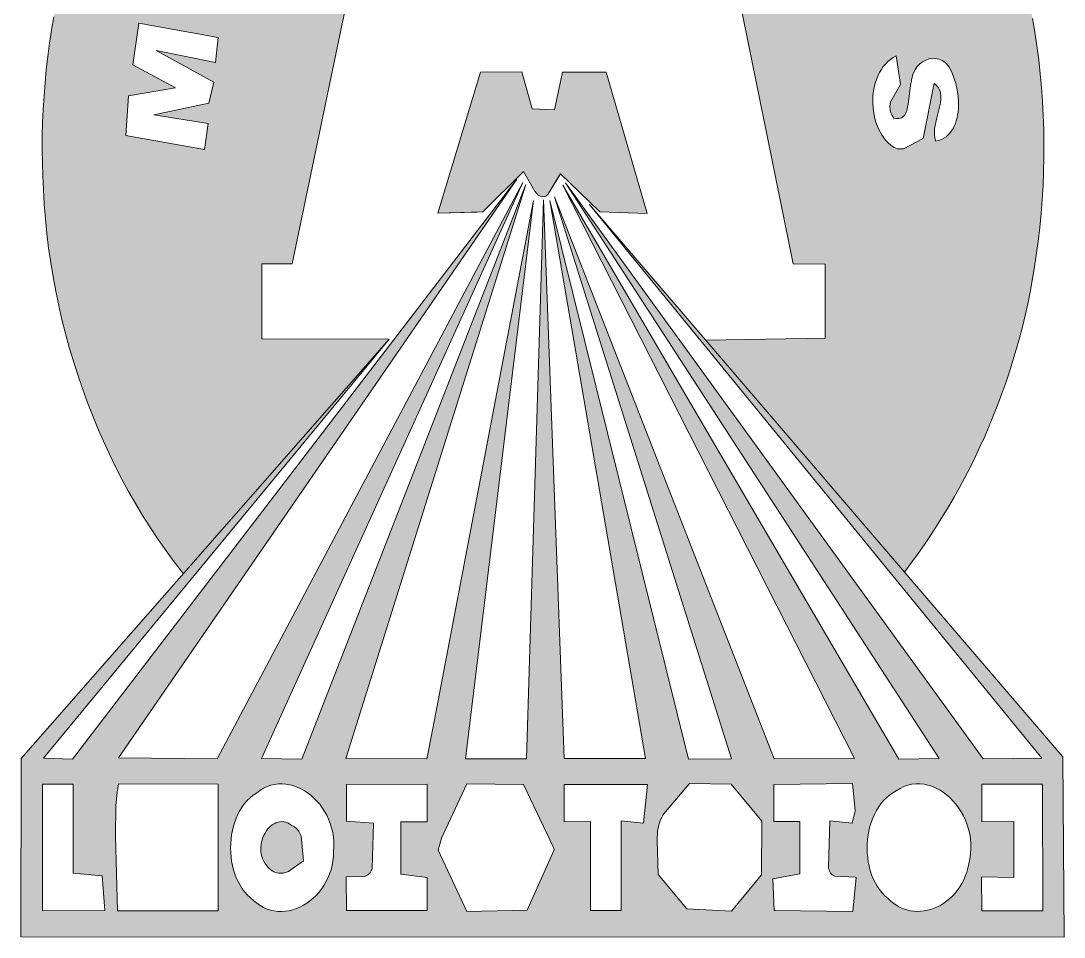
# Model space of a CAD drawing. Header units: millimetres. Extents: x 96 to 23960, y 200 to 17000.
# Drawn here: x 22201.4 to 22437.2, y 7910.6 to 8117.8 of the extents above; entities that cross this region are included whole.
import ezdxf

# ---------------------------------------------------------------- set-up
doc = ezdxf.new("R2010")
doc.units = ezdxf.units.MM
doc.linetypes.add('XKITLINE00', pattern=[0])
doc.layers.add('OtherObjectType', color=1, linetype='Continuous', lineweight=0)

# ---------------------------------------------------------------- blocks, each defined once
blk = doc.blocks.new('*A7')
at = {"layer": 'OtherObjectType'}
for color, points in [(1, [(22398.76, 8089.14), (22399.54, 8088.86), (22400.86, 8088.83), (22429.48, 8056.39), (22428.95, 8053.77), (22428.37, 8051.17), (22427.75, 8048.59), (22427.08, 8046.03), (22426.37, 8043.48), (22425.62, 8040.95), (22424.83, 8038.44), (22424, 8035.95), (22423.12, 8033.47), (22422.21, 8031.03), (22421.26, 8028.6), (22420.27, 8026.19), (22419.24, 8023.81), (22418.17, 8021.45), (22417.07, 8019.12), (22415.93, 8016.81), (22414.75, 8014.53), (22413.54, 8012.28), (22412.3, 8010.05), (22411.02, 8007.85), (22409.72, 8005.68), (22408.37, 8003.54), (22407, 8001.43), (22405.6, 7999.35), (22404.16, 7997.3), (22402.7, 7995.29), (22401.08, 7993.14), (22356.18, 8045.55), (22383.16, 8045.98), (22383.17, 8062.73), (22375.97, 8062.86), (22361.9, 8132.1), (22329.2, 8132.18), (22319.34, 8119.49), (22310.01, 8132.04), (22277.13, 8132.15), (22262.67, 8062.83), (22255.81, 8062.81), (22255.83, 8045.9), (22284.62, 8045.82), (22238.09, 7992.76), (22235.82, 7995.72), (22234.02, 7998.2), (22232.26, 8000.74), (22230.54, 8003.32), (22228.89, 8005.95), (22227.28, 8008.63), (22225.72, 8011.36), (22224.22, 8014.13), (22222.77, 8016.95), (22221.38, 8019.8), (22220.04, 8022.69), (22218.76, 8025.62), (22217.53, 8028.59), (22216.37, 8031.59), (22215.26, 8034.63), (22214.22, 8037.69), (22213.23, 8040.79), (22212.31, 8043.91), (22211.45, 8047.06), (22210.65, 8050.23), (22209.92, 8053.43), (22209.25, 8056.64), (22208.64, 8059.88), (22208.11, 8063.13), (22207.64, 8066.4), (22207.24, 8069.69), (22206.91, 8072.98), (22206.65, 8076.29), (22206.46, 8079.61), (22206.31, 8082.63), (22206.23, 8085.65), (22206.19, 8088.67), (22206.21, 8091.69), (22206.29, 8094.71), (22206.41, 8097.72), (22206.6, 8100.74), (22206.83, 8103.74), (22207.12, 8106.74), (22207.47, 8109.74), (22207.86, 8112.72), (22208.31, 8115.69), (22208.81, 8118.65), (22209.37, 8121.59), (22209.97, 8124.52), (22210.63, 8127.43), (22211.35, 8130.32), (22212.11, 8133.19), (22212.92, 8136.04), (22213.79, 8138.87), (22214.71, 8141.67), (22215.68, 8144.45), (22216.7, 8147.2), (22217.77, 8149.93), (22218.89, 8152.62), (22220.06, 8155.28), (22221.29, 8157.91), (22222.56, 8160.5), (22223.88, 8163.06), (22225.49, 8166.05), (22227.16, 8168.99), (22228.89, 8171.87), (22230.68, 8174.69), (22232.54, 8177.46), (22234.45, 8180.16), (22236.42, 8182.81), (22238.44, 8185.39), (22240.52, 8187.9), (22242.65, 8190.35), (22244.83, 8192.74), (22247.06, 8195.05), (22249.34, 8197.3), (22251.66, 8199.47), (22254.03, 8201.57), (22256.44, 8203.6), (22258.9, 8205.55), (22261.39, 8207.42), (22263.92, 8209.22), (22266.49, 8210.93), (22269.09, 8212.57), (22271.73, 8214.12), (22274.4, 8215.58), (22277.1, 8216.96), (22279.83, 8218.25), (22282.59, 8219.46), (22285.37, 8220.57), (22288.18, 8221.59), (22291.02, 8222.52), (22293.48, 8223.25), (22295.95, 8223.91), (22298.44, 8224.5), (22300.94, 8225.03), (22303.45, 8225.49), (22305.96, 8225.88), (22308.49, 8226.21), (22311.02, 8226.47), (22313.55, 8226.66), (22316.08, 8226.79), (22318.62, 8226.84), (22321.16, 8226.83), (22323.69, 8226.75), (22326.23, 8226.61), (22328.76, 8226.39), (22331.29, 8226.11), (22333.81, 8225.76), (22336.32, 8225.34), (22338.82, 8224.85), (22341.32, 8224.3), (22343.8, 8223.67), (22346.27, 8222.98), (22348.73, 8222.22), (22351.17, 8221.39), (22353.6, 8220.49), (22356.01, 8219.53), (22358.4, 8218.49), (22360.77, 8217.38), (22363.12, 8216.21), (22365.66, 8214.88), (22368.17, 8213.47), (22370.64, 8211.99), (22373.09, 8210.43), (22375.51, 8208.8), (22377.89, 8207.09), (22380.23, 8205.32), (22382.54, 8203.48), (22384.81, 8201.56), (22387.04, 8199.58), (22389.24, 8197.54), (22391.39, 8195.43), (22393.5, 8193.26), (22395.56, 8191.03), (22397.58, 8188.73), (22399.56, 8186.38), (22401.49, 8183.97), (22403.36, 8181.51), (22405.19, 8178.99), (22406.97, 8176.42), (22408.7, 8173.79), (22410.37, 8171.11), (22411.99, 8168.39), (22413.55, 8165.61), (22415.06, 8162.79), (22416.5, 8159.93), (22417.89, 8157.02), (22419.22, 8154.06), (22420.48, 8151.07), (22421.64, 8148.23), (22422.74, 8145.35), (22423.79, 8142.45), (22424.77, 8139.52), (22425.7, 8136.56), (22426.57, 8133.57), (22427.39, 8130.56), (22428.14, 8127.53), (22428.84, 8124.48), (22429.47, 8121.41), (22430.05, 8118.32), (22430.57, 8115.21), (22431.04, 8112.09), (22431.44, 8108.96), (22431.78, 8105.82), (22432.07, 8102.67), (22432.3, 8099.51), (22432.47, 8096.35), (22432.58, 8093.18), (22432.63, 8090.01), (22432.62, 8086.84), (22432.55, 8083.67), (22432.42, 8080.51), (22432.24, 8077.34), (22431.99, 8074.19), (22431.69, 8071.04), (22431.32, 8067.9), (22430.9, 8064.78), (22430.41, 8061.66), (22429.97, 8059.02), (22429.48, 8056.39), (22242.9, 8088.65), (22243.72, 8094.53), (22231.4, 8096.5), (22243.88, 8099.14), (22244.96, 8103.9), (22231.96, 8111.06), (22245.35, 8108.36), (22245.95, 8114.04), (22228.01, 8117.22), (22226.68, 8107.85), (22236.31, 8102.61), (22225.7, 8100.83), (22225.11, 8091.81), (22242.9, 8088.65), (22429.48, 8056.39), (22253.66, 8134.13), (22236.9, 8144.31), (22234.87, 8138), (22251.08, 8128.19), (22253.66, 8134.13), (22429.48, 8056.39), (22273.06, 8162.34), (22273.39, 8163.04), (22261, 8178.81), (22257.03, 8174.57), (22263.17, 8166.07), (22251.99, 8168.51), (22248.06, 8164.13), (22260.58, 8147.97), (22264.65, 8152.03), (22258.32, 8160.51), (22258.86, 8160.5), (22259.96, 8160.4), (22265.75, 8159.21), (22267.45, 8159.04), (22268.78, 8159.09), (22269.85, 8159.35), (22270.82, 8159.79), (22271.71, 8160.47), (22272.52, 8161.41), (22273.06, 8162.34), (22429.48, 8056.39), (22302.41, 8179.45), (22301.79, 8183.87), (22296.7, 8200.1), (22291.55, 8198.72), (22290.74, 8198.06), (22290.26, 8197.38), (22290.02, 8196.82), (22290.74, 8183.81), (22284.72, 8194.92), (22277.59, 8192.45), (22283.61, 8171.09), (22288.01, 8172.98), (22283.72, 8187.8), (22292.04, 8173.92), (22295.32, 8176.45), (22294.25, 8193.2), (22299.37, 8177.2), (22302.41, 8179.45), (22429.48, 8056.39), (22331.38, 8180.87), (22331.43, 8181.81), (22331.38, 8182.62), (22331.25, 8183.3), (22330.94, 8184.14), (22330.26, 8184.88), (22329.36, 8185.3), (22328.24, 8185.5), (22325, 8185.43), (22323.85, 8185.44), (22323.31, 8185.5), (22322.8, 8185.6), (22322.33, 8185.76), (22321.91, 8185.99), (22321.54, 8186.29), (22321.23, 8186.67), (22321, 8187.15), (22320.83, 8187.74), (22320.75, 8188.44), (22320.76, 8189.27), (22320.86, 8190.24), (22329.95, 8189.92), (22330.29, 8194.31), (22321.13, 8195.59), (22321.17, 8196.09), (22321.25, 8196.54), (22321.36, 8196.93), (22321.5, 8197.27), (22321.68, 8197.56), (22322.12, 8198.03), (22322.66, 8198.34), (22323.28, 8198.52), (22323.96, 8198.6), (22327.77, 8198.24), (22329.14, 8198.18), (22329.73, 8198.26), (22330.13, 8198.23), (22330.7, 8198.37), (22331.11, 8199.36), (22331.51, 8202.84), (22316.26, 8203.48), (22315.25, 8181.22), (22331.38, 8180.87), (22429.48, 8056.39), (22352.24, 8173.14), (22357.27, 8187.83), (22362, 8184.97), (22364.37, 8189.83), (22347.83, 8198.14), (22347.13, 8192.84), (22351.7, 8190.9), (22346.43, 8174.52), (22352.24, 8173.14), (22429.48, 8056.39), (22378.62, 8147.9), (22386.06, 8169.56), (22383.14, 8173.16), (22382.15, 8174), (22381.27, 8174.31), (22380.41, 8174.08), (22365.26, 8165.08), (22364.91, 8164.1), (22365.17, 8163.04), (22367.53, 8159.76), (22370.74, 8160.36), (22371.3, 8160.22), (22371.81, 8160.03), (22372.26, 8159.78), (22372.66, 8159.49), (22373, 8159.14), (22373.31, 8158.76), (22373.57, 8158.34), (22373.8, 8157.89), (22374, 8157.41), (22374.33, 8156.38), (22375.34, 8151.89), (22375.78, 8150.61), (22376.3, 8149.64), (22376.96, 8148.85), (22377.81, 8148.22), (22378.62, 8147.9), (22377.62, 8160.82), (22374.65, 8162.86), (22380.43, 8167.55), (22377.62, 8160.82), (22378.62, 8147.9), (22429.48, 8056.39), (22390.6, 8121.14), (22394.56, 8122.69), (22391.2, 8133.21), (22403.09, 8140.21), (22401.33, 8146.3), (22384.31, 8136.19), (22390.6, 8121.14), (22429.48, 8056.39), (22400.86, 8088.83), (22405.34, 8091.19), (22407.84, 8103.67), (22408.22, 8103.32), (22408.53, 8102.96), (22408.79, 8102.59), (22408.99, 8102.2), (22409.14, 8101.8), (22409.25, 8101.39), (22409.31, 8100.97), (22409.33, 8100.1), (22409.24, 8099.19), (22408.41, 8095.85), (22407.91, 8093.39), (22407.85, 8092.21), (22407.98, 8091.22), (22408.2, 8090.53), (22408.85, 8090.7), (22409.45, 8090.94), (22410.27, 8091.37), (22411.18, 8092.15), (22411.92, 8093.12), (22412.5, 8094.23), (22412.91, 8095.47), (22413.18, 8096.8), (22413.28, 8097.85), (22413.31, 8099.28), (22413.21, 8100.73), (22413, 8102.17), (22412.68, 8103.57), (22412.27, 8104.91), (22411.77, 8106.16), (22411.11, 8107.45), (22410.47, 8108.19), (22409.8, 8108.71), (22409.05, 8109.09), (22408.15, 8109.28), (22407.39, 8109.3), (22406.64, 8109.17), (22405.9, 8108.91), (22405.2, 8108.53), (22404.56, 8108.02), (22403.98, 8107.41), (22403.48, 8106.69), (22403, 8105.71), (22402.74, 8104.74), (22402.66, 8104), (22402.56, 8103.67), (22401.96, 8098.94), (22401.65, 8097.5), (22401.4, 8096.89), (22401.08, 8096.38), (22400.66, 8096), (22400.14, 8095.76), (22399.49, 8095.68), (22399.11, 8095.7), (22398.7, 8095.78), (22398.32, 8096.37), (22398.05, 8096.95), (22397.87, 8097.53), (22397.78, 8098.37), (22397.93, 8099.45), (22400.22, 8103.41), (22399.2, 8109.88), (22398.53, 8109.49), (22397.91, 8109.04), (22397.33, 8108.55), (22396.8, 8108), (22396.32, 8107.41), (22395.88, 8106.77), (22395.48, 8106.1), (22395.13, 8105.39), (22394.83, 8104.65), (22394.57, 8103.89), (22394.36, 8103.1), (22394.19, 8102.3), (22394.06, 8101.48), (22393.98, 8100.65), (22393.94, 8099.81), (22393.95, 8098.98), (22394, 8098.14), (22394.09, 8097.31), (22394.23, 8096.49), (22394.41, 8095.68), (22394.64, 8094.89), (22394.91, 8094.12), (22395.22, 8093.37), (22395.57, 8092.65), (22395.97, 8091.97), (22396.41, 8091.32), (22396.89, 8090.72), (22397.41, 8090.16), (22397.98, 8089.64)]), (1, [(22316.95, 8097.85), (22322, 8097.63), (22323.77, 8106.13), (22333.64, 8106.19), (22342.9, 8074.18), (22332.22, 8074.59), (22323.32, 8083.18), (22320.51, 8078.49), (22320.26, 8078.3), (22319.77, 8078.07), (22319.32, 8077.98), (22318.9, 8078.04), (22318.32, 8078.35), (22317.46, 8079.32), (22315.01, 8083.73), (22305.82, 8074.56), (22295.63, 8074.3), (22305.23, 8106.14), (22314.62, 8106.25)]), (7, [(22411.34, 7942.12), (22410.59, 7942.78), (22409.81, 7943.37), (22436.9, 7951.34), (22437.19, 7910.58), (22201.36, 7910.63), (22201.4, 7950.94), (22284.62, 8045.82), (22206.45, 7951.05), (22213.01, 7950.79), (22313.47, 8081.98), (22223.46, 7951.11), (22245.71, 7950.88), (22314.81, 8081.18), (22255.76, 7950.94), (22264.86, 7950.8), (22315.54, 8080.75), (22274.84, 7950.95), (22293.11, 7950.92), (22294.49, 7957.79), (22317.24, 8077.12), (22301.89, 7950.89), (22315.65, 7950.89), (22319.5, 8077.29), (22324.14, 7950.98), (22342.57, 7950.97), (22320.97, 8077.12), (22352.27, 7950.84), (22362.02, 7950.9), (22322.01, 8077.96), (22371.66, 7950.93), (22389.83, 7950.98), (22323.84, 8080.62), (22399.86, 7950.82), (22408.92, 7950.97), (22324.48, 8081.14), (22418.92, 7950.88), (22432.15, 7951.04), (22329.79, 8076.34), (22436.9, 7951.34), (22219.73, 7924.45), (22213.18, 7925.03), (22213.21, 7945.19), (22206.29, 7945.19), (22206.29, 7916.49), (22220.35, 7916.57), (22219.73, 7924.45), (22436.9, 7951.34), (22246, 7945.14), (22223.41, 7945.25), (22223.12, 7943.28), (22222.84, 7940.32), (22222.77, 7933.39), (22223.23, 7916.51), (22246, 7916.56), (22246, 7945.14), (22436.9, 7951.34), (22272.1, 7932.15), (22272.01, 7933.22), (22271.85, 7934.26), (22271.61, 7935.28), (22271.31, 7936.27), (22270.94, 7937.22), (22270.51, 7938.13), (22270.03, 7939), (22269.49, 7939.83), (22268.91, 7940.61), (22268.28, 7941.35), (22267.61, 7942.03), (22266.91, 7942.65), (22266.17, 7943.21), (22265.41, 7943.72), (22264.62, 7944.15), (22263.8, 7944.52), (22262.98, 7944.82), (22262.13, 7945.04), (22261.28, 7945.18), (22260.43, 7945.25), (22259.57, 7945.23), (22258.72, 7945.12), (22257.87, 7944.92), (22257.03, 7944.63), (22256.21, 7944.24), (22255.4, 7943.75), (22254.62, 7943.16), (22253.87, 7942.66), (22253.17, 7942.08), (22252.52, 7941.45), (22251.93, 7940.76), (22251.38, 7940.01), (22250.89, 7939.22), (22250.44, 7938.39), (22250.05, 7937.51), (22249.71, 7936.61), (22249.43, 7935.67), (22249.19, 7934.72), (22249, 7933.74), (22248.87, 7932.75), (22248.79, 7931.75), (22248.76, 7930.75), (22248.79, 7929.75), (22248.87, 7928.75), (22249, 7927.76), (22249.18, 7926.78), (22249.42, 7925.83), (22249.71, 7924.9), (22250.05, 7924), (22250.45, 7923.13), (22250.9, 7922.3), (22251.4, 7921.52), (22251.96, 7920.78), (22252.57, 7920.09), (22253.24, 7919.46), (22253.96, 7918.9), (22254.68, 7918.27), (22255.44, 7917.73), (22256.21, 7917.29), (22257.01, 7916.93), (22257.82, 7916.67), (22258.64, 7916.49), (22259.48, 7916.39), (22260.31, 7916.37), (22261.15, 7916.42), (22261.99, 7916.56), (22262.81, 7916.76), (22263.63, 7917.03), (22264.43, 7917.37), (22265.22, 7917.78), (22265.98, 7918.25), (22266.71, 7918.78), (22267.41, 7919.36), (22268.08, 7920), (22268.71, 7920.7), (22269.3, 7921.44), (22269.84, 7922.23), (22270.33, 7923.06), (22270.77, 7923.94), (22271.15, 7924.86), (22271.47, 7925.81), (22271.72, 7926.8), (22271.9, 7927.82), (22272.01, 7928.87), (22272.04, 7929.95), (22272.12, 7931.06), (22272.1, 7932.15), (22265.23, 7927.82), (22261.84, 7925.43), (22260.62, 7925.06), (22259.71, 7925.02), (22259.12, 7925.12), (22258.53, 7925.35), (22257.96, 7925.71), (22257.41, 7926.21), (22257.15, 7926.51), (22256.53, 7927.32), (22256.24, 7927.8), (22256, 7928.31), (22255.82, 7928.83), (22255.69, 7929.36), (22255.61, 7929.91), (22255.58, 7930.45), (22255.6, 7931), (22255.66, 7931.55), (22255.77, 7932.09), (22255.91, 7932.61), (22256.09, 7933.13), (22256.3, 7933.62), (22256.55, 7934.09), (22256.83, 7934.54), (22257.14, 7934.96), (22257.47, 7935.34), (22257.82, 7935.68), (22258.2, 7935.98), (22258.6, 7936.23), (22259.01, 7936.44), (22259.44, 7936.59), (22259.88, 7936.68), (22260.33, 7936.71), (22260.79, 7936.68), (22261.25, 7936.58), (22261.72, 7936.4), (22262.19, 7936.14), (22262.65, 7935.81), (22263.21, 7935.52), (22263.67, 7935.17), (22264.21, 7934.53), (22264.69, 7933.5), (22265.23, 7927.82), (22272.1, 7932.15), (22436.9, 7951.34), (22293.17, 7945.14), (22274.95, 7945.12), (22274.97, 7936.8), (22281.06, 7936.37), (22280.79, 7926.12), (22280.58, 7925.57), (22280.31, 7925.13), (22279.82, 7924.66), (22279.02, 7924.32), (22274.91, 7924.18), (22274.95, 7916.6), (22293.18, 7916.58), (22293.2, 7924.09), (22287.25, 7924.84), (22287.28, 7936.68), (22293.17, 7936.68), (22293.17, 7945.14), (22436.9, 7951.34), (22321.88, 7930.33), (22321.73, 7930.88), (22314.99, 7945.13), (22302.21, 7945.25), (22296.42, 7932.97), (22295.7, 7930.21), (22302.19, 7916.4), (22315.84, 7916.66), (22321.88, 7930.33), (22436.9, 7951.34), (22343.04, 7945.07), (22324.19, 7945.11), (22324.21, 7936.68), (22330.13, 7936.7), (22330.09, 7916.59), (22337.04, 7916.63), (22337.06, 7936.86), (22342.08, 7936.37), (22343.04, 7945.07), (22436.9, 7951.34), (22368.85, 7936.78), (22361.93, 7945.19), (22352.47, 7945.29), (22347.1, 7938.92), (22346.78, 7938.54), (22346.5, 7938.14), (22346.25, 7937.73), (22345.84, 7936.87), (22345.54, 7935.95), (22345.27, 7934.51), (22345.16, 7932.47), (22345.39, 7924.71), (22351.91, 7916.99), (22362, 7916.46), (22368.8, 7924.64), (22368.85, 7936.78), (22436.9, 7951.34), (22389.93, 7939.14), (22389.34, 7945.29), (22371.55, 7945.11), (22371.54, 7936.7), (22377.48, 7936.69), (22377.48, 7924.87), (22371.34, 7923.79), (22371.61, 7916.59), (22389.43, 7916.39), (22390.2, 7924.1), (22389.99, 7924.16), (22388.52, 7924.25), (22385.35, 7924.37), (22384.73, 7924.7), (22384.4, 7925.05), (22384.14, 7925.51), (22384.04, 7925.8), (22383.91, 7926.47), (22384.23, 7936.85), (22389.24, 7936.38), (22389.93, 7939.14), (22436.9, 7951.34), (22418.57, 7945.15), (22418.57, 7936.66), (22425.84, 7936.71), (22425.82, 7924.1), (22418.48, 7924.25), (22418.59, 7916.56), (22432.34, 7916.53), (22432.31, 7945.18), (22418.57, 7945.15), (22436.9, 7951.34), (22409.81, 7943.37), (22408.99, 7943.89), (22408.15, 7944.34), (22407.29, 7944.7), (22406.41, 7944.98), (22405.52, 7945.17), (22404.62, 7945.27), (22403.71, 7945.27), (22402.8, 7945.16), (22401.89, 7944.96), (22400.99, 7944.64), (22400.1, 7944.2), (22399.23, 7943.65), (22398.44, 7943.21), (22397.71, 7942.69), (22397.02, 7942.1), (22396.38, 7941.46), (22395.79, 7940.75), (22395.25, 7939.99), (22394.76, 7939.19), (22394.32, 7938.34), (22393.93, 7937.45), (22393.59, 7936.53), (22393.3, 7935.59), (22393.07, 7934.61), (22392.89, 7933.62), (22392.76, 7932.62), (22392.68, 7931.61), (22392.66, 7930.59), (22392.69, 7929.58), (22392.78, 7928.57), (22392.92, 7927.58), (22393.11, 7926.6), (22393.36, 7925.64), (22393.67, 7924.7), (22394.03, 7923.8), (22394.44, 7922.94), (22394.92, 7922.11), (22395.45, 7921.33), (22396.04, 7920.6), (22396.68, 7919.93), (22397.39, 7919.31), (22398.04, 7918.69), (22398.71, 7918.15), (22399.42, 7917.69), (22400.14, 7917.3), (22400.88, 7916.98), (22401.64, 7916.73), (22402.4, 7916.55), (22403.18, 7916.44), (22403.96, 7916.4), (22404.74, 7916.42), (22405.52, 7916.51), (22406.3, 7916.66), (22407.07, 7916.86), (22407.83, 7917.13), (22408.57, 7917.46), (22409.29, 7917.84), (22410, 7918.27), (22410.68, 7918.76), (22411.33, 7919.3), (22411.95, 7919.88), (22412.54, 7920.52), (22413.09, 7921.2), (22413.6, 7921.93), (22414.06, 7922.7), (22414.48, 7923.51), (22414.85, 7924.36), (22415.17, 7925.26), (22415.43, 7926.19), (22415.62, 7927.15), (22415.89, 7928.29), (22416.06, 7929.44), (22416.13, 7930.57), (22416.12, 7931.7), (22416.02, 7932.81), (22415.84, 7933.9), (22415.59, 7934.96), (22415.27, 7936), (22414.87, 7937.01), (22414.42, 7937.98), (22413.9, 7938.91), (22413.34, 7939.79), (22412.71, 7940.62), (22412.05, 7941.4)])]:
    blk.add_hatch(color=color, dxfattribs=at).paths.add_polyline_path(points, flags=17)
at = {"layer": 'OtherObjectType', "color": 7, "linetype": 'XKITLINE00', "lineweight": 0}
for p, q in [((22277.13, 8132.15), (22262.67, 8062.83)), ((22262.67, 8062.83), (22277.13, 8132.15)), ((22375.97, 8062.86), (22361.9, 8132.1)), ((22361.9, 8132.1), (22375.97, 8062.86)), ((22208.81, 8118.65), (22208.31, 8115.69)), ((22226.68, 8107.85), (22228.01, 8117.22)), ((22228.01, 8117.22), (22245.95, 8114.04)), ((22430.57, 8115.21), (22430.05, 8118.32)), ((22208.31, 8115.69), (22207.86, 8112.72)), ((22431.04, 8112.09), (22430.57, 8115.21)), ((22207.86, 8112.72), (22207.47, 8109.74)), ((22245.95, 8114.04), (22245.35, 8108.36)), ((22245.35, 8108.36), (22231.96, 8111.06)), ((22231.96, 8111.06), (22244.96, 8103.9)), ((22431.44, 8108.96), (22431.04, 8112.09)), ((22207.47, 8109.74), (22207.12, 8106.74)), ((22236.31, 8102.61), (22226.68, 8107.85)), ((22396.32, 8107.41), (22396.8, 8108)), ((22396.8, 8108), (22397.33, 8108.55)), ((22397.33, 8108.55), (22397.91, 8109.04)), ((22397.91, 8109.04), (22398.53, 8109.49)), ((22398.53, 8109.49), (22399.2, 8109.88)), ((22399.2, 8109.88), (22400.22, 8103.41)), ((22403.98, 8107.41), (22404.56, 8108.02)), ((22404.56, 8108.02), (22405.2, 8108.53)), ((22405.2, 8108.53), (22405.9, 8108.91)), ((22405.9, 8108.91), (22406.64, 8109.17)), ((22406.64, 8109.17), (22407.39, 8109.3)), ((22407.39, 8109.3), (22408.15, 8109.28)), ((22408.15, 8109.28), (22408.9, 8109.12)), ((22408.9, 8109.12), (22409.26, 8108.98)), ((22409.26, 8108.98), (22409.62, 8108.8)), ((22409.62, 8108.8), (22409.96, 8108.58)), ((22409.96, 8108.58), (22410.3, 8108.32)), ((22410.3, 8108.32), (22410.61, 8108.02)), ((22410.61, 8108.02), (22410.91, 8107.67)), ((22431.78, 8105.82), (22431.44, 8108.96)), ((22207.12, 8106.74), (22206.83, 8103.74)), ((22305.23, 8106.14), (22295.63, 8074.3)), ((22305.23, 8106.14), (22295.63, 8074.3)), ((22314.62, 8106.25), (22305.23, 8106.14)), ((22314.62, 8106.25), (22305.23, 8106.14)), ((22316.95, 8097.85), (22314.62, 8106.25)), ((22316.95, 8097.85), (22314.62, 8106.25)), ((22323.77, 8106.13), (22322, 8097.63)), ((22323.77, 8106.13), (22322, 8097.63)), ((22333.64, 8106.19), (22323.77, 8106.13)), ((22333.64, 8106.19), (22323.77, 8106.13)), ((22342.9, 8074.18), (22333.64, 8106.19)), ((22342.9, 8074.18), (22333.64, 8106.19)), ((22394.83, 8104.65), (22395.13, 8105.39)), ((22395.13, 8105.39), (22395.48, 8106.1)), ((22395.48, 8106.1), (22395.88, 8106.77)), ((22395.88, 8106.77), (22396.32, 8107.41)), ((22402.81, 8104.98), (22402.93, 8105.44)), ((22402.93, 8105.44), (22403.09, 8105.88)), ((22403.09, 8105.88), (22403.48, 8106.69)), ((22403.48, 8106.69), (22403.98, 8107.41)), ((22410.91, 8107.67), (22411.19, 8107.28)), ((22411.19, 8107.28), (22411.77, 8106.16)), ((22411.77, 8106.16), (22412.27, 8104.91)), ((22432.07, 8102.67), (22431.78, 8105.82)), ((22206.83, 8103.74), (22206.6, 8100.74)), ((22244.96, 8103.9), (22243.88, 8099.14)), ((22394.19, 8102.3), (22394.36, 8103.1)), ((22394.36, 8103.1), (22394.57, 8103.89)), ((22394.57, 8103.89), (22394.83, 8104.65)), ((22400.22, 8103.41), (22397.93, 8099.45)), ((22401.96, 8098.94), (22402.56, 8103.67)), ((22402.56, 8103.67), (22402.66, 8104)), ((22402.66, 8104), (22402.72, 8104.5)), ((22402.72, 8104.5), (22402.81, 8104.98)), ((22407.84, 8103.67), (22405.34, 8091.19)), ((22408.22, 8103.32), (22407.84, 8103.67)), ((22408.53, 8102.96), (22408.22, 8103.32)), ((22412.27, 8104.91), (22412.68, 8103.57)), ((22412.68, 8103.57), (22413, 8102.17)), ((22206.6, 8100.74), (22206.41, 8097.72)), ((22225.11, 8091.81), (22225.7, 8100.83)), ((22225.7, 8100.83), (22236.31, 8102.61)), ((22393.94, 8099.81), (22393.98, 8100.65)), ((22393.98, 8100.65), (22394.06, 8101.48)), ((22394.06, 8101.48), (22394.19, 8102.3)), ((22408.79, 8102.59), (22408.53, 8102.96)), ((22408.99, 8102.2), (22408.79, 8102.59)), ((22409.14, 8101.8), (22408.99, 8102.2)), ((22409.25, 8101.39), (22409.14, 8101.8)), ((22409.31, 8100.97), (22409.25, 8101.39)), ((22409.34, 8100.54), (22409.31, 8100.97)), ((22413, 8102.17), (22413.21, 8100.73)), ((22413.21, 8100.73), (22413.31, 8099.28)), ((22432.3, 8099.51), (22432.07, 8102.67)), ((22243.88, 8099.14), (22231.4, 8096.5)), ((22393.95, 8098.98), (22393.94, 8099.81)), ((22394, 8098.14), (22393.95, 8098.98)), ((22397.93, 8099.45), (22397.78, 8098.37)), ((22397.78, 8098.37), (22397.87, 8097.53)), ((22401.65, 8097.5), (22401.96, 8098.94)), ((22408.41, 8095.85), (22409.24, 8099.19)), ((22409.24, 8099.19), (22409.33, 8100.1)), ((22409.33, 8100.1), (22409.34, 8100.54)), ((22413.31, 8099.28), (22413.28, 8097.85)), ((22432.47, 8096.35), (22432.3, 8099.51)), ((22206.41, 8097.72), (22206.29, 8094.71)), ((22231.4, 8096.5), (22243.72, 8094.53)), ((22322, 8097.63), (22316.95, 8097.85)), ((22322, 8097.63), (22316.95, 8097.85)), ((22394.09, 8097.31), (22394, 8098.14)), ((22394.23, 8096.49), (22394.09, 8097.31)), ((22394.41, 8095.68), (22394.23, 8096.49)), ((22397.87, 8097.53), (22398.05, 8096.95)), ((22398.05, 8096.95), (22398.32, 8096.37)), ((22398.32, 8096.37), (22398.7, 8095.78)), ((22400.42, 8095.86), (22400.66, 8096)), ((22400.66, 8096), (22400.88, 8096.18)), ((22400.88, 8096.18), (22401.08, 8096.38)), ((22401.08, 8096.38), (22401.4, 8096.89)), ((22401.4, 8096.89), (22401.65, 8097.5)), ((22413.12, 8096.47), (22412.98, 8095.81)), ((22413.21, 8097.15), (22413.12, 8096.47)), ((22413.28, 8097.85), (22413.21, 8097.15)), ((22432.58, 8093.18), (22432.47, 8096.35)), ((22206.29, 8094.71), (22206.21, 8091.69)), ((22243.72, 8094.53), (22242.9, 8088.65)), ((22394.64, 8094.89), (22394.41, 8095.68)), ((22394.91, 8094.12), (22394.64, 8094.89)), ((22395.22, 8093.37), (22394.91, 8094.12)), ((22398.7, 8095.78), (22399.11, 8095.7)), ((22399.11, 8095.7), (22399.49, 8095.68)), ((22399.49, 8095.68), (22399.83, 8095.7)), ((22399.83, 8095.7), (22400.14, 8095.76)), ((22400.14, 8095.76), (22400.42, 8095.86)), ((22407.91, 8093.39), (22408.41, 8095.85)), ((22412.36, 8093.96), (22412.07, 8093.4)), ((22412.6, 8094.55), (22412.36, 8093.96)), ((22412.81, 8095.16), (22412.6, 8094.55)), ((22412.98, 8095.81), (22412.81, 8095.16)), ((22206.21, 8091.69), (22206.19, 8088.67)), ((22242.9, 8088.65), (22225.11, 8091.81)), ((22395.57, 8092.65), (22395.22, 8093.37)), ((22395.97, 8091.97), (22395.57, 8092.65)), ((22396.41, 8091.32), (22395.97, 8091.97)), ((22396.89, 8090.72), (22396.41, 8091.32)), ((22407.86, 8092.42), (22407.91, 8093.39)), ((22407.89, 8091.94), (22407.86, 8092.42)), ((22407.95, 8091.47), (22407.89, 8091.94)), ((22408.05, 8091), (22407.95, 8091.47)), ((22410, 8091.23), (22409.45, 8090.94)), ((22410.5, 8091.57), (22410, 8091.23)), ((22410.96, 8091.96), (22410.5, 8091.57)), ((22411.37, 8092.4), (22410.96, 8091.96)), ((22411.74, 8092.88), (22411.37, 8092.4)), ((22412.07, 8093.4), (22411.74, 8092.88)), ((22432.63, 8090.01), (22432.58, 8093.18)), ((22397.41, 8090.16), (22396.89, 8090.72)), ((22397.98, 8089.64), (22397.41, 8090.16)), ((22398.76, 8089.14), (22397.98, 8089.64)), ((22399.54, 8088.86), (22398.76, 8089.14)), ((22400.86, 8088.83), (22399.54, 8088.86)), ((22405.34, 8091.19), (22400.86, 8088.83)), ((22408.2, 8090.53), (22408.05, 8091)), ((22408.85, 8090.7), (22408.2, 8090.53)), ((22409.45, 8090.94), (22408.85, 8090.7)), ((22432.62, 8086.84), (22432.63, 8090.01)), ((22206.19, 8088.67), (22206.23, 8085.65)), ((22432.55, 8083.67), (22432.62, 8086.84)), ((22206.23, 8085.65), (22206.31, 8082.63)), ((22206.31, 8082.63), (22206.46, 8079.61)), ((22213.01, 7950.79), (22313.47, 8081.98)), ((22313.47, 8081.98), (22223.46, 7951.11)), ((22305.82, 8074.56), (22315.01, 8083.73)), ((22315.01, 8083.73), (22317.46, 8079.32)), ((22320.51, 8078.49), (22323.32, 8083.18)), ((22323.12, 8082.85), (22320.51, 8078.49)), ((22323.32, 8083.18), (22332.22, 8074.59)), ((22432.42, 8080.51), (22432.55, 8083.67)), ((22206.46, 8079.61), (22206.65, 8076.29)), ((22245.71, 7950.88), (22314.81, 8081.18)), ((22314.81, 8081.18), (22255.76, 7950.94)), ((22264.86, 7950.8), (22315.54, 8080.75)), ((22315.54, 8080.75), (22274.84, 7950.95)), ((22389.83, 7950.98), (22323.84, 8080.62)), ((22323.84, 8080.62), (22399.86, 7950.82)), ((22408.92, 7950.97), (22324.48, 8081.14)), ((22324.48, 8081.14), (22418.92, 7950.88)), ((22325.2, 8081.37), (22332.22, 8074.59)), ((22432.24, 8077.34), (22432.42, 8080.51)), ((22294.49, 7957.79), (22317.24, 8077.12)), ((22317.24, 8077.12), (22301.89, 7950.89)), ((22315.65, 7950.89), (22319.5, 8077.29)), ((22318.32, 8078.35), (22317.46, 8079.32)), ((22317.46, 8079.32), (22318.32, 8078.35)), ((22318.9, 8078.04), (22318.32, 8078.35)), ((22318.32, 8078.35), (22318.9, 8078.04)), ((22319.32, 8077.98), (22318.9, 8078.04)), ((22318.9, 8078.04), (22319.32, 8077.98)), ((22319.77, 8078.07), (22319.32, 8077.98)), ((22319.32, 8077.98), (22319.77, 8078.07)), ((22319.5, 8077.29), (22324.14, 7950.98)), ((22320.01, 8078.16), (22319.77, 8078.07)), ((22319.77, 8078.07), (22320.01, 8078.16)), ((22320.26, 8078.3), (22320.01, 8078.16)), ((22320.01, 8078.16), (22320.26, 8078.3)), ((22320.51, 8078.49), (22320.26, 8078.3)), ((22320.26, 8078.3), (22320.51, 8078.49)), ((22342.57, 7950.97), (22320.97, 8077.12)), ((22320.97, 8077.12), (22352.27, 7950.84)), ((22362.02, 7950.9), (22322.01, 8077.96)), ((22322.01, 8077.96), (22371.66, 7950.93)), ((22371.66, 7950.93), (22322.01, 8077.96)), ((22431.99, 8074.19), (22432.24, 8077.34)), ((22206.65, 8076.29), (22206.91, 8072.98)), ((22432.15, 7951.04), (22329.79, 8076.34)), ((22329.79, 8076.34), (22436.9, 7951.34)), ((22206.91, 8072.98), (22207.24, 8069.69)), ((22295.63, 8074.3), (22305.82, 8074.56)), ((22295.63, 8074.3), (22304.5, 8074.53)), ((22332.22, 8074.59), (22342.9, 8074.18)), ((22332.22, 8074.59), (22342.9, 8074.18)), ((22431.69, 8071.04), (22431.99, 8074.19)), ((22431.32, 8067.9), (22431.69, 8071.04)), ((22207.24, 8069.69), (22207.64, 8066.4)), ((22430.9, 8064.78), (22431.32, 8067.9)), ((22207.64, 8066.4), (22208.11, 8063.13)), ((22208.11, 8063.13), (22208.64, 8059.88)), ((22430.41, 8061.66), (22430.9, 8064.78)), ((22262.67, 8062.83), (22255.81, 8062.81)), ((22255.81, 8062.81), (22262.67, 8062.83)), ((22255.81, 8062.81), (22255.83, 8045.9)), ((22255.83, 8045.9), (22255.81, 8062.81)), ((22383.17, 8062.73), (22375.97, 8062.86)), ((22375.97, 8062.86), (22383.17, 8062.73)), ((22383.16, 8045.98), (22383.17, 8062.73)), ((22383.17, 8062.73), (22383.16, 8045.98)), ((22429.97, 8059.02), (22430.41, 8061.66)), ((22208.64, 8059.88), (22209.25, 8056.64)), ((22429.48, 8056.39), (22429.97, 8059.02)), ((22209.25, 8056.64), (22209.92, 8053.43)), ((22428.95, 8053.77), (22429.48, 8056.39)), ((22428.37, 8051.17), (22428.95, 8053.77)), ((22209.92, 8053.43), (22210.65, 8050.23)), ((22427.75, 8048.59), (22428.37, 8051.17)), ((22210.65, 8050.23), (22211.45, 8047.06)), ((22211.45, 8047.06), (22212.31, 8043.91)), ((22427.08, 8046.03), (22427.75, 8048.59)), ((22201.4, 7950.94), (22284.62, 8045.82)), ((22284.62, 8045.82), (22206.45, 7951.05)), ((22255.83, 8045.9), (22284.62, 8045.82)), ((22284.62, 8045.82), (22255.83, 8045.9)), ((22356.27, 8045.55), (22383.16, 8045.98)), ((22426.37, 8043.48), (22427.08, 8046.03)), ((22212.31, 8043.91), (22213.23, 8040.79)), ((22425.62, 8040.95), (22426.37, 8043.48)), ((22213.23, 8040.79), (22214.22, 8037.69)), ((22424.83, 8038.44), (22425.62, 8040.95)), ((22214.22, 8037.69), (22215.26, 8034.63)), ((22424, 8035.95), (22424.83, 8038.44)), ((22215.26, 8034.63), (22216.37, 8031.59)), ((22423.12, 8033.47), (22424, 8035.95)), ((22422.21, 8031.03), (22423.12, 8033.47)), ((22216.37, 8031.59), (22217.53, 8028.59)), ((22421.26, 8028.6), (22422.21, 8031.03)), ((22217.53, 8028.59), (22218.76, 8025.62)), ((22420.27, 8026.19), (22421.26, 8028.6)), ((22218.76, 8025.62), (22220.04, 8022.69)), ((22419.24, 8023.81), (22420.27, 8026.19)), ((22418.17, 8021.45), (22419.24, 8023.81)), ((22220.04, 8022.69), (22221.38, 8019.8)), ((22417.07, 8019.12), (22418.17, 8021.45)), ((22221.38, 8019.8), (22222.77, 8016.95)), ((22415.93, 8016.81), (22417.07, 8019.12)), ((22222.77, 8016.95), (22224.22, 8014.13)), ((22414.75, 8014.53), (22415.93, 8016.81)), ((22224.22, 8014.13), (22225.72, 8011.36)), ((22413.54, 8012.28), (22414.75, 8014.53)), ((22225.72, 8011.36), (22227.28, 8008.63)), ((22412.3, 8010.05), (22413.54, 8012.28)), ((22411.02, 8007.85), (22412.3, 8010.05)), ((22227.28, 8008.63), (22228.89, 8005.95)), ((22409.72, 8005.68), (22411.02, 8007.85)), ((22228.89, 8005.95), (22230.54, 8003.32)), ((22408.37, 8003.54), (22409.72, 8005.68)), ((22230.54, 8003.32), (22232.26, 8000.74)), ((22407, 8001.43), (22408.37, 8003.54)), ((22232.26, 8000.74), (22234.02, 7998.2)), ((22404.16, 7997.3), (22405.6, 7999.35)), ((22405.6, 7999.35), (22407, 8001.43)), ((22234.02, 7998.2), (22235.82, 7995.72)), ((22402.7, 7995.29), (22404.16, 7997.3)), ((22235.82, 7995.72), (22238.09, 7992.76)), ((22401.08, 7993.14), (22402.7, 7995.29)), ((22293.11, 7950.92), (22294.49, 7957.79)), ((22201.36, 7910.63), (22201.4, 7950.94)), ((22206.45, 7951.05), (22213.01, 7950.79)), ((22223.46, 7951.11), (22245.71, 7950.88)), ((22255.76, 7950.94), (22264.86, 7950.8)), ((22274.84, 7950.95), (22293.11, 7950.92)), ((22301.89, 7950.89), (22315.65, 7950.89)), ((22324.14, 7950.98), (22342.57, 7950.97)), ((22352.27, 7950.84), (22362.02, 7950.9)), ((22371.66, 7950.93), (22389.83, 7950.98)), ((22399.86, 7950.82), (22408.92, 7950.97)), ((22418.92, 7950.88), (22432.15, 7951.04)), ((22436.9, 7951.34), (22437.19, 7910.58)), ((22206.29, 7916.49), (22206.29, 7945.19)), ((22206.29, 7945.19), (22213.21, 7945.19)), ((22213.21, 7945.19), (22213.18, 7925.03)), ((22223.12, 7943.28), (22223.41, 7945.25)), ((22223.41, 7945.25), (22246, 7945.14)), ((22246, 7945.14), (22246, 7916.56)), ((22257.87, 7944.92), (22258.72, 7945.12)), ((22258.72, 7945.12), (22259.57, 7945.23)), ((22259.57, 7945.23), (22260.43, 7945.25)), ((22260.43, 7945.25), (22261.28, 7945.18)), ((22261.28, 7945.18), (22262.13, 7945.04)), ((22262.13, 7945.04), (22262.98, 7944.82)), ((22293.17, 7945.14), (22274.95, 7945.12)), ((22274.95, 7945.12), (22293.17, 7945.14)), ((22274.97, 7936.8), (22274.95, 7945.12)), ((22274.95, 7945.12), (22274.97, 7936.8)), ((22293.17, 7945.14), (22293.17, 7936.68)), ((22293.17, 7936.68), (22293.17, 7945.14)), ((22296.42, 7932.97), (22302.21, 7945.25)), ((22302.21, 7945.25), (22314.99, 7945.13)), ((22314.99, 7945.13), (22321.73, 7930.88)), ((22324.19, 7945.11), (22324.21, 7936.68)), ((22324.21, 7936.68), (22324.19, 7945.11)), ((22343.04, 7945.07), (22324.19, 7945.11)), ((22324.19, 7945.11), (22343.04, 7945.07)), ((22343.04, 7945.07), (22342.08, 7936.37)), ((22342.08, 7936.37), (22343.04, 7945.07)), ((22347.1, 7938.92), (22352.47, 7945.29)), ((22352.47, 7945.29), (22361.93, 7945.19)), ((22361.93, 7945.19), (22368.85, 7936.78)), ((22371.54, 7936.7), (22371.55, 7945.11)), ((22371.55, 7945.11), (22389.34, 7945.29)), ((22389.34, 7945.29), (22389.93, 7939.14)), ((22401.89, 7944.96), (22402.8, 7945.16)), ((22402.8, 7945.16), (22403.71, 7945.27)), ((22403.71, 7945.27), (22404.62, 7945.27)), ((22404.62, 7945.27), (22405.52, 7945.17)), ((22405.52, 7945.17), (22406.41, 7944.98)), ((22418.57, 7945.15), (22432.31, 7945.18)), ((22418.57, 7936.66), (22418.57, 7945.15)), ((22432.31, 7945.18), (22432.34, 7916.53)), ((22222.84, 7940.32), (22223.12, 7943.28)), ((22253.17, 7942.08), (22253.87, 7942.66)), ((22253.87, 7942.66), (22254.62, 7943.16)), ((22254.62, 7943.16), (22255.4, 7943.75)), ((22255.4, 7943.75), (22256.21, 7944.24)), ((22256.21, 7944.24), (22257.03, 7944.63)), ((22257.03, 7944.63), (22257.87, 7944.92)), ((22262.98, 7944.82), (22263.8, 7944.52)), ((22263.8, 7944.52), (22264.62, 7944.15)), ((22264.62, 7944.15), (22265.41, 7943.72)), ((22265.41, 7943.72), (22266.17, 7943.21)), ((22266.17, 7943.21), (22266.91, 7942.65)), ((22266.91, 7942.65), (22267.61, 7942.03)), ((22397.02, 7942.1), (22397.71, 7942.69)), ((22397.71, 7942.69), (22398.44, 7943.21)), ((22398.44, 7943.21), (22399.23, 7943.65)), ((22399.23, 7943.65), (22400.1, 7944.2)), ((22400.1, 7944.2), (22400.99, 7944.64)), ((22400.99, 7944.64), (22401.89, 7944.96)), ((22406.41, 7944.98), (22407.29, 7944.7)), ((22407.29, 7944.7), (22408.15, 7944.34)), ((22408.15, 7944.34), (22408.99, 7943.89)), ((22408.99, 7943.89), (22409.81, 7943.37)), ((22409.81, 7943.37), (22410.59, 7942.78)), ((22410.59, 7942.78), (22411.34, 7942.12)), ((22222.77, 7933.39), (22222.84, 7940.32)), ((22251.38, 7940.01), (22251.93, 7940.76)), ((22251.93, 7940.76), (22252.52, 7941.45)), ((22252.52, 7941.45), (22253.17, 7942.08)), ((22267.61, 7942.03), (22268.28, 7941.35)), ((22268.28, 7941.35), (22268.91, 7940.61)), ((22268.91, 7940.61), (22269.49, 7939.83)), ((22395.25, 7939.99), (22395.79, 7940.75)), ((22395.79, 7940.75), (22396.38, 7941.46)), ((22396.38, 7941.46), (22397.02, 7942.1)), ((22411.34, 7942.12), (22412.05, 7941.4)), ((22412.05, 7941.4), (22412.71, 7940.62)), ((22412.71, 7940.62), (22413.34, 7939.79)), ((22250.05, 7937.51), (22250.44, 7938.39)), ((22250.44, 7938.39), (22250.89, 7939.22)), ((22250.89, 7939.22), (22251.38, 7940.01)), ((22269.49, 7939.83), (22270.03, 7939)), ((22270.03, 7939), (22270.51, 7938.13)), ((22270.51, 7938.13), (22270.94, 7937.22)), ((22346.25, 7937.73), (22346.5, 7938.14)), ((22346.5, 7938.14), (22346.78, 7938.54)), ((22346.78, 7938.54), (22347.1, 7938.92)), ((22389.93, 7939.14), (22389.24, 7936.38)), ((22393.93, 7937.45), (22394.32, 7938.34)), ((22394.32, 7938.34), (22394.76, 7939.19)), ((22394.76, 7939.19), (22395.25, 7939.99)), ((22413.34, 7939.79), (22413.9, 7938.91)), ((22413.9, 7938.91), (22414.42, 7937.98)), ((22414.42, 7937.98), (22414.87, 7937.01)), ((22249.19, 7934.72), (22249.43, 7935.67)), ((22249.43, 7935.67), (22249.71, 7936.61)), ((22249.71, 7936.61), (22250.05, 7937.51)), ((22257.82, 7935.68), (22257.47, 7935.34)), ((22258.2, 7935.98), (22257.82, 7935.68)), ((22258.6, 7936.23), (22258.2, 7935.98)), ((22259.01, 7936.44), (22258.6, 7936.23)), ((22259.44, 7936.59), (22259.01, 7936.44)), ((22259.88, 7936.68), (22259.44, 7936.59)), ((22260.33, 7936.71), (22259.88, 7936.68)), ((22260.79, 7936.68), (22260.33, 7936.71)), ((22261.25, 7936.58), (22260.79, 7936.68)), ((22261.72, 7936.4), (22261.25, 7936.58)), ((22262.19, 7936.14), (22261.72, 7936.4)), ((22262.65, 7935.81), (22262.19, 7936.14)), ((22263.21, 7935.52), (22262.65, 7935.81)), ((22270.94, 7937.22), (22271.31, 7936.27)), ((22271.31, 7936.27), (22271.61, 7935.28)), ((22281.06, 7936.37), (22274.97, 7936.8)), ((22274.97, 7936.8), (22281.06, 7936.37)), ((22280.79, 7926.12), (22281.06, 7936.37)), ((22281.06, 7936.37), (22280.79, 7926.12)), ((22287.25, 7924.84), (22287.28, 7936.68)), ((22287.28, 7936.68), (22287.25, 7924.84)), ((22293.17, 7936.68), (22287.28, 7936.68)), ((22287.28, 7936.68), (22293.17, 7936.68)), ((22330.13, 7936.7), (22324.21, 7936.68)), ((22324.21, 7936.68), (22330.13, 7936.7)), ((22330.13, 7936.7), (22330.09, 7916.59)), ((22330.09, 7916.59), (22330.13, 7936.7)), ((22337.06, 7936.86), (22337.04, 7916.63)), ((22337.04, 7916.63), (22337.06, 7936.86)), ((22342.08, 7936.37), (22337.06, 7936.86)), ((22337.06, 7936.86), (22342.08, 7936.37)), ((22345.27, 7934.51), (22345.54, 7935.95)), ((22345.54, 7935.95), (22345.84, 7936.87)), ((22345.84, 7936.87), (22346.25, 7937.73)), ((22368.85, 7936.78), (22368.8, 7924.64)), ((22377.48, 7936.69), (22371.54, 7936.7)), ((22377.48, 7924.87), (22377.48, 7936.69)), ((22384.23, 7936.85), (22383.91, 7926.47)), ((22389.24, 7936.38), (22384.23, 7936.85)), ((22393.07, 7934.61), (22393.3, 7935.59)), ((22393.3, 7935.59), (22393.59, 7936.53)), ((22393.59, 7936.53), (22393.93, 7937.45)), ((22414.87, 7937.01), (22415.27, 7936)), ((22415.27, 7936), (22415.59, 7934.96)), ((22425.84, 7936.71), (22418.57, 7936.66)), ((22425.82, 7924.1), (22425.84, 7936.71)), ((22223.23, 7916.51), (22222.77, 7933.39)), ((22248.87, 7932.75), (22249, 7933.74)), ((22249, 7933.74), (22249.19, 7934.72)), ((22256.3, 7933.62), (22256.09, 7933.13)), ((22256.55, 7934.09), (22256.3, 7933.62)), ((22256.83, 7934.54), (22256.55, 7934.09)), ((22257.14, 7934.96), (22256.83, 7934.54)), ((22257.47, 7935.34), (22257.14, 7934.96)), ((22263.67, 7935.17), (22263.21, 7935.52)), ((22264.21, 7934.53), (22263.67, 7935.17)), ((22264.69, 7933.5), (22264.21, 7934.53)), ((22265.23, 7927.82), (22264.69, 7933.5)), ((22271.61, 7935.28), (22271.85, 7934.26)), ((22271.85, 7934.26), (22272.01, 7933.22)), ((22272.01, 7933.22), (22272.1, 7932.15)), ((22345.16, 7932.47), (22345.27, 7934.51)), ((22392.76, 7932.62), (22392.89, 7933.62)), ((22392.89, 7933.62), (22393.07, 7934.61)), ((22415.59, 7934.96), (22415.84, 7933.9)), ((22415.84, 7933.9), (22416.02, 7932.81)), ((22248.76, 7930.75), (22248.79, 7931.75)), ((22248.79, 7931.75), (22248.87, 7932.75)), ((22255.6, 7931), (22255.58, 7930.45)), ((22255.66, 7931.55), (22255.6, 7931)), ((22255.77, 7932.09), (22255.66, 7931.55)), ((22255.91, 7932.61), (22255.77, 7932.09)), ((22256.09, 7933.13), (22255.91, 7932.61)), ((22272.12, 7931.06), (22272.04, 7929.95)), ((22272.1, 7932.15), (22272.12, 7931.06)), ((22295.7, 7930.21), (22296.42, 7932.97)), ((22321.73, 7930.88), (22321.88, 7930.33)), ((22345.39, 7924.71), (22345.16, 7932.47)), ((22392.66, 7930.59), (22392.68, 7931.61)), ((22392.68, 7931.61), (22392.76, 7932.62)), ((22416.02, 7932.81), (22416.12, 7931.7)), ((22416.12, 7931.7), (22416.13, 7930.57)), ((22248.79, 7929.75), (22248.76, 7930.75)), ((22248.87, 7928.75), (22248.79, 7929.75)), ((22249, 7927.76), (22248.87, 7928.75)), ((22255.58, 7930.45), (22255.61, 7929.91)), ((22255.61, 7929.91), (22255.69, 7929.36)), ((22255.69, 7929.36), (22255.82, 7928.83)), ((22255.82, 7928.83), (22256, 7928.31)), ((22272.01, 7928.87), (22271.9, 7927.82)), ((22272.04, 7929.95), (22272.01, 7928.87)), ((22302.19, 7916.4), (22295.7, 7930.21)), ((22321.88, 7930.33), (22315.84, 7916.66)), ((22392.69, 7929.58), (22392.66, 7930.59)), ((22392.78, 7928.57), (22392.69, 7929.58)), ((22392.92, 7927.58), (22392.78, 7928.57)), ((22416.06, 7929.44), (22415.89, 7928.29)), ((22416.13, 7930.57), (22416.06, 7929.44)), ((22249.18, 7926.78), (22249, 7927.76)), ((22249.42, 7925.83), (22249.18, 7926.78)), ((22256, 7928.31), (22256.24, 7927.8)), ((22256.24, 7927.8), (22256.53, 7927.32)), ((22256.53, 7927.32), (22256.89, 7926.86)), ((22256.89, 7926.86), (22257.15, 7926.51)), ((22257.15, 7926.51), (22257.41, 7926.21)), ((22257.41, 7926.21), (22257.96, 7925.71)), ((22261.84, 7925.43), (22265.23, 7927.82)), ((22271.72, 7926.8), (22271.47, 7925.81)), ((22271.9, 7927.82), (22271.72, 7926.8)), ((22383.91, 7926.47), (22383.96, 7926.11)), ((22393.11, 7926.6), (22392.92, 7927.58)), ((22393.36, 7925.64), (22393.11, 7926.6)), ((22415.43, 7926.19), (22415.17, 7925.26)), ((22415.62, 7927.15), (22415.43, 7926.19)), ((22415.89, 7928.29), (22415.62, 7927.15)), ((22213.18, 7925.03), (22219.73, 7924.45)), ((22219.73, 7924.45), (22220.35, 7916.57)), ((22249.71, 7924.9), (22249.42, 7925.83)), ((22250.05, 7924), (22249.71, 7924.9)), ((22250.45, 7923.13), (22250.05, 7924)), ((22257.96, 7925.71), (22258.53, 7925.35)), ((22258.53, 7925.35), (22259.12, 7925.12)), ((22259.12, 7925.12), (22259.71, 7925.02)), ((22259.71, 7925.02), (22260.62, 7925.06)), ((22260.62, 7925.06), (22261.84, 7925.43)), ((22270.77, 7923.94), (22270.33, 7923.06)), ((22271.15, 7924.86), (22270.77, 7923.94)), ((22271.47, 7925.81), (22271.15, 7924.86)), ((22279.02, 7924.32), (22274.91, 7924.18)), ((22274.91, 7924.18), (22279.02, 7924.32)), ((22274.95, 7916.6), (22274.91, 7924.18)), ((22274.91, 7924.18), (22274.95, 7916.6)), ((22279.02, 7924.32), (22279.82, 7924.66)), ((22279.82, 7924.66), (22279.02, 7924.32)), ((22279.82, 7924.66), (22280.31, 7925.13)), ((22280.31, 7925.13), (22279.82, 7924.66)), ((22280.31, 7925.13), (22280.58, 7925.57)), ((22280.58, 7925.57), (22280.31, 7925.13)), ((22280.58, 7925.57), (22280.79, 7926.12)), ((22280.79, 7926.12), (22280.58, 7925.57)), ((22287.25, 7924.84), (22293.2, 7924.09)), ((22293.2, 7924.09), (22287.25, 7924.84)), ((22293.18, 7916.58), (22293.2, 7924.09)), ((22293.2, 7924.09), (22293.18, 7916.58)), ((22351.91, 7916.99), (22345.39, 7924.71)), ((22368.8, 7924.64), (22362, 7916.46)), ((22371.34, 7923.79), (22377.48, 7924.87)), ((22371.61, 7916.59), (22371.34, 7923.79)), ((22383.96, 7926.11), (22384.04, 7925.8)), ((22384.04, 7925.8), (22384.14, 7925.51)), ((22384.14, 7925.51), (22384.4, 7925.05)), ((22384.4, 7925.05), (22384.73, 7924.7)), ((22384.73, 7924.7), (22385.35, 7924.37)), ((22385.35, 7924.37), (22388.52, 7924.25)), ((22388.52, 7924.25), (22389.99, 7924.16)), ((22390.2, 7924.1), (22389.43, 7916.39)), ((22389.99, 7924.16), (22390.2, 7924.1)), ((22393.67, 7924.7), (22393.36, 7925.64)), ((22394.03, 7923.8), (22393.67, 7924.7)), ((22394.44, 7922.94), (22394.03, 7923.8)), ((22414.85, 7924.36), (22414.48, 7923.51)), ((22415.17, 7925.26), (22414.85, 7924.36)), ((22418.59, 7916.56), (22418.48, 7924.25)), ((22418.48, 7924.25), (22425.82, 7924.1)), ((22250.9, 7922.3), (22250.45, 7923.13)), ((22251.4, 7921.52), (22250.9, 7922.3)), ((22251.96, 7920.78), (22251.4, 7921.52)), ((22269.3, 7921.44), (22268.71, 7920.7)), ((22269.84, 7922.23), (22269.3, 7921.44)), ((22270.33, 7923.06), (22269.84, 7922.23)), ((22394.92, 7922.11), (22394.44, 7922.94)), ((22395.45, 7921.33), (22394.92, 7922.11)), ((22413.6, 7921.93), (22413.09, 7921.2)), ((22414.06, 7922.7), (22413.6, 7921.93)), ((22414.48, 7923.51), (22414.06, 7922.7)), ((22252.57, 7920.09), (22251.96, 7920.78)), ((22253.24, 7919.46), (22252.57, 7920.09)), ((22253.96, 7918.9), (22253.24, 7919.46)), ((22267.41, 7919.36), (22266.71, 7918.78)), ((22268.08, 7920), (22267.41, 7919.36)), ((22268.71, 7920.7), (22268.08, 7920)), ((22396.04, 7920.6), (22395.45, 7921.33)), ((22396.68, 7919.93), (22396.04, 7920.6)), ((22397.39, 7919.31), (22396.68, 7919.93)), ((22398.04, 7918.69), (22397.39, 7919.31)), ((22411.33, 7919.3), (22410.68, 7918.76)), ((22411.95, 7919.88), (22411.33, 7919.3)), ((22412.54, 7920.52), (22411.95, 7919.88)), ((22413.09, 7921.2), (22412.54, 7920.52)), ((22254.68, 7918.27), (22253.96, 7918.9)), ((22255.44, 7917.73), (22254.68, 7918.27)), ((22256.21, 7917.29), (22255.44, 7917.73)), ((22257.01, 7916.93), (22256.21, 7917.29)), ((22257.82, 7916.67), (22257.01, 7916.93)), ((22262.81, 7916.76), (22261.99, 7916.56)), ((22263.63, 7917.03), (22262.81, 7916.76)), ((22264.43, 7917.37), (22263.63, 7917.03)), ((22265.22, 7917.78), (22264.43, 7917.37)), ((22265.98, 7918.25), (22265.22, 7917.78)), ((22266.71, 7918.78), (22265.98, 7918.25)), ((22362, 7916.46), (22351.91, 7916.99)), ((22398.71, 7918.15), (22398.04, 7918.69)), ((22399.42, 7917.69), (22398.71, 7918.15)), ((22400.14, 7917.3), (22399.42, 7917.69)), ((22400.88, 7916.98), (22400.14, 7917.3)), ((22401.64, 7916.73), (22400.88, 7916.98)), ((22402.4, 7916.55), (22401.64, 7916.73)), ((22407.07, 7916.86), (22406.3, 7916.66)), ((22407.83, 7917.13), (22407.07, 7916.86)), ((22408.57, 7917.46), (22407.83, 7917.13)), ((22409.29, 7917.84), (22408.57, 7917.46)), ((22410, 7918.27), (22409.29, 7917.84)), ((22410.68, 7918.76), (22410, 7918.27)), ((22220.35, 7916.57), (22206.29, 7916.49)), ((22246, 7916.56), (22223.23, 7916.51)), ((22258.64, 7916.49), (22257.82, 7916.67)), ((22259.48, 7916.39), (22258.64, 7916.49)), ((22260.31, 7916.37), (22259.48, 7916.39)), ((22261.15, 7916.42), (22260.31, 7916.37)), ((22261.99, 7916.56), (22261.15, 7916.42)), ((22274.95, 7916.6), (22293.18, 7916.58)), ((22293.18, 7916.58), (22274.95, 7916.6)), ((22315.84, 7916.66), (22302.19, 7916.4)), ((22337.04, 7916.63), (22330.09, 7916.59)), ((22330.09, 7916.59), (22337.04, 7916.63)), ((22389.43, 7916.39), (22371.61, 7916.59)), ((22403.18, 7916.44), (22402.4, 7916.55)), ((22403.96, 7916.4), (22403.18, 7916.44)), ((22404.74, 7916.42), (22403.96, 7916.4)), ((22405.52, 7916.51), (22404.74, 7916.42)), ((22406.3, 7916.66), (22405.52, 7916.51)), ((22432.34, 7916.53), (22418.59, 7916.56)), ((22437.19, 7910.58), (22201.36, 7910.63))]:
    blk.add_line(p, q, dxfattribs=at)

msp = doc.modelspace()

# ---------------------------------------------------------------- block references
at = {"lineweight": 0}
msp.add_blockref('*A7', (0, 0), dxfattribs=at)

doc.saveas('drawing.dxf')
